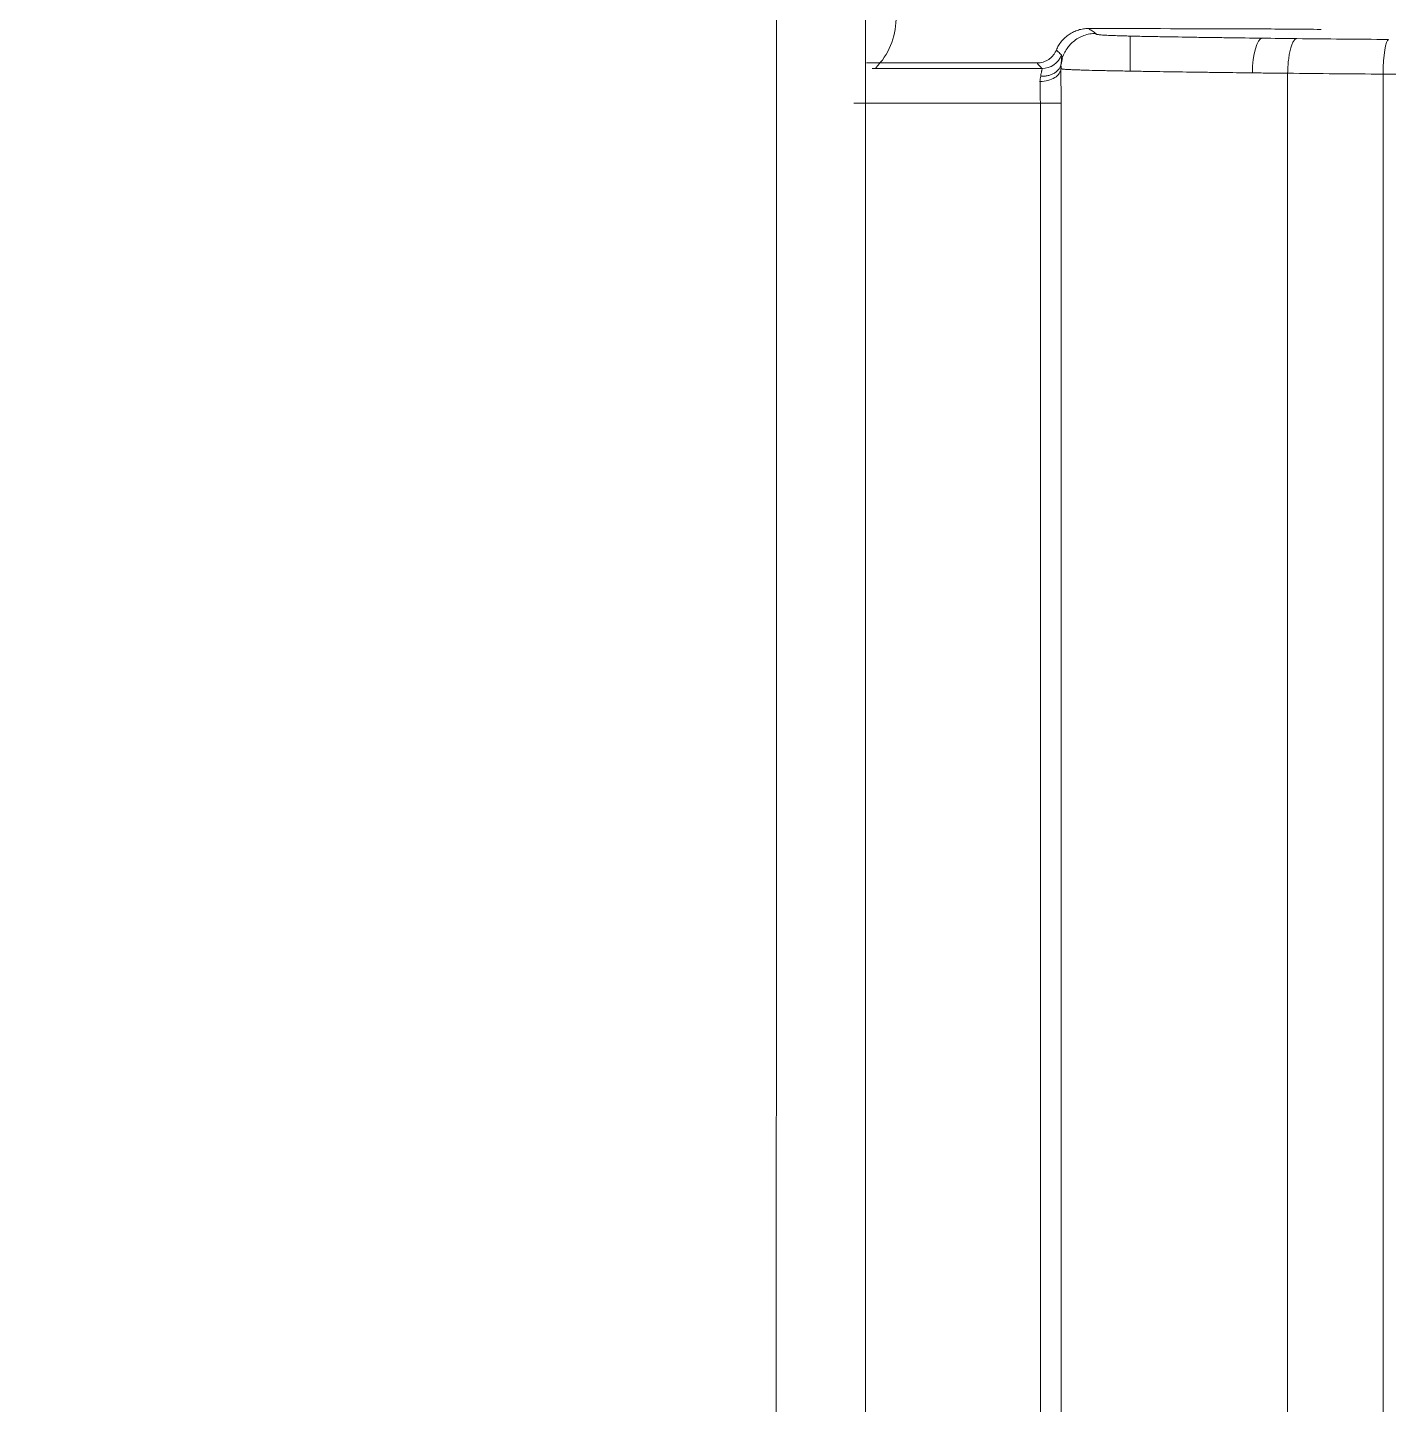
# Model space of a CAD drawing. Header units: inches. Extents: x 405346 to 489838, y -25612 to 14934.
# Drawn here: x 467579.19 to 467597.77, y 4037.08 to 4055.88 of the extents above; entities that cross this region are included whole.
import ezdxf

# ---------------------------------------------------------------- set-up
doc = ezdxf.new("R2010")
doc.units = ezdxf.units.IN
doc.header["$LTSCALE"] = 200
doc.header["$MEASUREMENT"] = 0
doc.linetypes.add('DH-HID2', pattern=[1.2, 0.8, -0.4])
doc.layers.add('FU-FURM', color=251, linetype='DH-HID2')
doc.layers.add('SS-EQ', color=2, linetype='Continuous', lineweight=20)

# ---------------------------------------------------------------- blocks, each defined once
blk = doc.blocks.new('FLLLL')
at = {"layer": 'FU-FURM'}
for centre, radius, start, end in [((467638.62, 3329.457), 194.252, 91.35653, 179.23304), ((467763.13, 3305.465), 218.505, 123.19496, 236.94725)]:
    blk.add_arc(centre, radius, start, end, dxfattribs=at)
blk = doc.blocks.new('4way무풍')
at = {"layer": 'SS-EQ'}
for p, q in [((348.702, -266.029), (346.374, -266.029)), ((349.028, -266.066), (349.027, -266.104)), ((349.035, -266.026), (349.03, -266.05)), ((346.45, -266.105), (348.768, -266.105)), ((353.428, -284.784), (353.428, -266.182)), ((348.747, -266.578), (346.201, -266.578)), ((348.747, -284.784), (348.747, -266.578)), ((348.747, -266.578), (349.031, -266.578)), ((349.031, -266.578), (349.031, -284.784))]:
    blk.add_line(p, q, dxfattribs=at)
for centre, major_axis, ratio, start_param, end_param in [((345.828, -265.423), (0.671, -0.671), 0.998783, 0, 0.775553), ((351.775, -266.165), (0.006, 0.474), 0.28268, 0.036391, 1.574279), ((353.497, -266.182), (0.004, 0.474), 0.147083, 0.03553, 1.572098), ((348.768, -265.821), (0.214, 0.188), 0.997577, 3.9931, 5.209009), ((348.742, -266.104), (0.284, -0.001), 0.626198, 4.713549, 6.286145)]:
    blk.add_ellipse(centre, major_axis=major_axis, ratio=ratio, start_param=start_param, end_param=end_param, dxfattribs=at)
for points, knots in [([(346.359, 0), (346.359, -27.812), (346.359, -55.624), (346.359, -97.341), (346.359, -111.247), (346.359, -139.059), (346.359, -152.965), (346.359, -180.777), (346.359, -194.683), (346.359, -222.494), (346.359, -236.4), (346.359, -257.259), (346.358, -264.212), (346.359, -272.903), (346.359, -274.641), (346.359, -277.249), (346.359, -278.118), (346.358, -279.856), (346.358, -280.725), (346.358, -282.029), (346.358, -282.463), (346.358, -283.333), (346.359, -283.767), (346.359, -284.419), (346.359, -284.636), (346.359, -285.071), (346.358, -285.288), (346.355, -285.723), (346.353, -285.94), (346.346, -286.374), (346.341, -286.592), (346.322, -287.243), (346.305, -287.678), (346.262, -288.546), (346.236, -288.98), (346.174, -289.849), (346.138, -290.283), (346.078, -290.934), (346.057, -291.151), (346.012, -291.585), (345.894, -292.666), (345.748, -293.741), (345.479, -295.45), (345.327, -296.299), (344.817, -298.834), (344.407, -300.505), (343.687, -302.982), (343.172, -304.624), (342.294, -307.059), (341.638, -308.663), (341.119, -309.858), (340.941, -310.256), (340.714, -310.751), (340.668, -310.85), (340.576, -311.047), (340.437, -311.343), (339.919, -312.422), (339.029, -314.158), (338.177, -315.66), (336.854, -317.881), (335.912, -319.32), (334.41, -321.418), (333.379, -322.796), (331.741, -324.801), (330.589, -326.095), (329.702, -327.051), (329.403, -327.366), (329.024, -327.758), (328.947, -327.836), (328.795, -327.992), (328.566, -328.224), (327.719, -329.07), (326.303, -330.412), (324.35, -332.111), (322.332, -333.722), (320.944, -334.738), (319.535, -335.724), (318.819, -336.202), (317.367, -337.13), (315.893, -338.028), (314.376, -338.866), (313.222, -339.473), (312.835, -339.671), (312.249, -339.963), (312.054, -340.059), (311.662, -340.249), (309.896, -341.094), (308.103, -341.848), (305.68, -342.75), (304.055, -343.316), (302.408, -343.813), (299.923, -344.506), (298.245, -344.898), (295.697, -345.382), (294.842, -345.525), (293.766, -345.682), (293.551, -345.712), (293.12, -345.771), (292.903, -345.799), (292.254, -345.88), (291.821, -345.929), (290.523, -346.062), (289.657, -346.132), (288.357, -346.21), (287.924, -346.232), (287.057, -346.265), (286.624, -346.277), (285.974, -346.288), (285.757, -346.291), (285.323, -346.293), (285.107, -346.294), (284.673, -346.294), (284.456, -346.294), (284.023, -346.294), (283.806, -346.293), (283.156, -346.293), (282.722, -346.293), (281.855, -346.293), (281.421, -346.293), (280.121, -346.293), (279.253, -346.294), (277.519, -346.294), (276.652, -346.294), (274.051, -346.294), (272.316, -346.294), (267.113, -346.294), (263.645, -346.293), (256.708, -346.293), (253.239, -346.294), (242.833, -346.294), (235.896, -346.294), (222.022, -346.294), (215.084, -346.294), (194.273, -346.294), (180.399, -346.294), (152.65, -346.294), (138.775, -346.294), (111.027, -346.294), (97.152, -346.294), (69.404, -346.294), (55.529, -346.294), (34.718, -346.294), (27.78, -346.294), (13.906, -346.294), (6.969, -346.294), (0.032, -346.294)], [0, 0, 0, 0, 0.125, 0.125, 0.1875, 0.1875, 0.25, 0.25, 0.3125, 0.3125, 0.375, 0.375, 0.40625, 0.40625, 0.414063, 0.414063, 0.417969, 0.417969, 0.421875, 0.421875, 0.423828, 0.423828, 0.425781, 0.425781, 0.426758, 0.426758, 0.427734, 0.427734, 0.428711, 0.428711, 0.429688, 0.429688, 0.431641, 0.431641, 0.433594, 0.433594, 0.435547, 0.435547, 0.436523, 0.436523, 0.4375, 0.441406, 0.441406, 0.445313, 0.445313, 0.453125, 0.453125, 0.457031, 0.460938, 0.464844, 0.464844, 0.466797, 0.466797, 0.467285, 0.467285, 0.467773, 0.46875, 0.472656, 0.476563, 0.476563, 0.484375, 0.484375, 0.488281, 0.492188, 0.496094, 0.496094, 0.498047, 0.498047, 0.498535, 0.498535, 0.499023, 0.5, 0.503906, 0.507813, 0.511719, 0.515625, 0.515625, 0.519531, 0.519531, 0.523438, 0.527344, 0.527344, 0.529297, 0.529297, 0.530273, 0.530273, 0.53125, 0.539063, 0.539063, 0.542969, 0.546875, 0.546875, 0.554688, 0.554688, 0.558594, 0.558594, 0.55957, 0.55957, 0.560547, 0.560547, 0.5625, 0.5625, 0.566406, 0.566406, 0.568359, 0.568359, 0.570313, 0.570313, 0.571289, 0.571289, 0.572266, 0.572266, 0.573242, 0.573242, 0.574219, 0.574219, 0.576172, 0.576172, 0.578125, 0.578125, 0.582031, 0.582031, 0.585938, 0.585938, 0.59375, 0.59375, 0.609375, 0.609375, 0.625, 0.625, 0.65625, 0.65625, 0.6875, 0.6875, 0.75, 0.75, 0.8125, 0.8125, 0.875, 0.875, 0.9375, 0.9375, 0.96875, 0.96875, 1, 1, 1, 1]), ([(0.032, -345.099), (6.961, -345.099), (13.891, -345.099), (27.75, -345.099), (34.679, -345.099), (55.467, -345.099), (69.326, -345.098), (97.044, -345.098), (110.903, -345.097), (138.621, -345.096), (152.48, -345.096), (180.197, -345.094), (194.056, -345.092), (214.845, -345.09), (221.774, -345.089), (235.633, -345.086), (242.562, -345.085), (256.421, -345.082), (263.351, -345.081), (272.013, -345.079), (273.745, -345.079), (276.343, -345.079), (277.21, -345.078), (278.942, -345.078), (279.808, -345.077), (281.107, -345.076), (281.541, -345.076), (282.407, -345.076), (282.84, -345.076), (283.706, -345.076), (284.139, -345.076), (284.789, -345.074), (285.005, -345.074), (285.438, -345.071), (285.655, -345.069), (286.304, -345.06), (286.737, -345.049), (287.602, -345.017), (288.034, -344.997), (289.33, -344.922), (290.194, -344.853), (291.488, -344.722), (291.92, -344.673), (292.566, -344.593), (292.782, -344.566), (293.212, -344.508), (294.286, -344.358), (295.351, -344.18), (297.891, -343.699), (299.563, -343.307), (302.039, -342.615), (303.679, -342.118), (305.297, -341.551), (307.709, -340.648), (309.296, -339.976), (311.056, -339.138), (311.349, -338.996), (311.641, -338.853), (311.836, -338.756), (311.933, -338.707), (312.418, -338.464), (312.803, -338.265), (313.951, -337.656), (314.704, -337.236), (316.19, -336.364), (316.921, -335.913), (318.363, -334.982), (319.073, -334.502), (320.472, -333.511), (321.849, -332.491), (323.849, -330.872), (325.784, -329.163), (327.03, -327.964), (327.795, -327.195), (327.947, -327.041), (328.25, -326.729), (328.401, -326.573), (328.849, -326.102), (329.145, -325.785), (330.019, -324.826), (331.153, -323.527), (332.763, -321.515), (333.776, -320.132), (334.759, -318.728), (335.235, -318.016), (336.157, -316.57), (336.603, -315.837), (337.465, -314.35), (338.296, -312.842), (339.065, -311.291), (339.481, -310.406), (339.527, -310.308), (339.618, -310.111), (339.754, -309.815), (340.065, -309.123), (340.322, -308.527), (340.821, -307.331), (341.451, -305.727), (342.288, -303.291), (342.776, -301.648), (343.454, -299.169), (343.836, -297.496), (344.302, -294.959), (344.439, -294.108), (344.619, -292.825), (344.702, -292.181), (344.786, -291.427), (344.82, -291.104), (344.842, -290.888), (344.853, -290.779), (344.946, -289.807), (345.01, -288.942), (345.078, -287.644), (345.096, -287.212), (345.116, -286.563), (345.122, -286.347), (345.13, -285.914), (345.133, -285.698), (345.138, -285.266), (345.139, -285.049), (345.14, -284.617), (345.14, -284.4), (345.141, -283.752), (345.141, -283.319), (345.141, -282.67), (345.141, -282.454), (345.141, -282.021), (345.141, -281.805), (345.142, -281.156), (345.142, -280.724), (345.143, -279.426), (345.143, -278.561), (345.144, -276.831), (345.144, -275.966), (345.145, -273.37), (345.145, -271.64), (345.146, -262.989), (345.148, -256.069), (345.152, -235.306), (345.154, -221.465), (345.157, -193.782), (345.159, -179.94), (345.161, -152.257), (345.161, -138.416), (345.162, -110.732), (345.163, -69.208), (345.164, -27.683), (345.164, 0)], [0, 0, 0, 0, 0.03125, 0.03125, 0.0625, 0.0625, 0.125, 0.125, 0.1875, 0.1875, 0.25, 0.25, 0.3125, 0.3125, 0.34375, 0.34375, 0.375, 0.375, 0.40625, 0.40625, 0.414063, 0.414063, 0.417969, 0.417969, 0.421875, 0.421875, 0.423828, 0.423828, 0.425781, 0.425781, 0.427734, 0.427734, 0.428711, 0.428711, 0.429688, 0.429688, 0.431641, 0.431641, 0.433594, 0.433594, 0.4375, 0.4375, 0.439453, 0.439453, 0.44043, 0.44043, 0.441406, 0.445313, 0.445313, 0.453125, 0.453125, 0.457031, 0.460938, 0.460938, 0.46875, 0.46875, 0.469727, 0.470215, 0.470215, 0.470703, 0.470703, 0.472656, 0.472656, 0.476563, 0.476563, 0.480469, 0.480469, 0.484375, 0.484375, 0.488281, 0.492188, 0.496094, 0.5, 0.5, 0.500977, 0.500977, 0.501953, 0.501953, 0.503906, 0.503906, 0.507813, 0.511719, 0.515625, 0.515625, 0.519531, 0.519531, 0.523438, 0.523438, 0.527344, 0.53125, 0.53125, 0.531738, 0.531738, 0.532227, 0.533203, 0.535156, 0.535156, 0.539063, 0.542969, 0.546875, 0.546875, 0.554688, 0.554688, 0.558594, 0.558594, 0.560547, 0.561523, 0.562012, 0.562012, 0.5625, 0.5625, 0.566406, 0.566406, 0.568359, 0.568359, 0.569336, 0.569336, 0.570313, 0.570313, 0.571289, 0.571289, 0.572266, 0.572266, 0.574219, 0.574219, 0.575195, 0.575195, 0.576172, 0.576172, 0.578125, 0.578125, 0.582031, 0.582031, 0.585938, 0.585938, 0.59375, 0.59375, 0.625, 0.625, 0.6875, 0.6875, 0.75, 0.75, 0.8125, 0.8125, 0.875, 1, 1, 1, 1]), ([(348.965, -265.853), (348.974, -265.831), (348.984, -265.811), (349.002, -265.781), (349.008, -265.771), (349.022, -265.752), (349.029, -265.742), (349.051, -265.715), (349.083, -265.681), (349.12, -265.652), (349.149, -265.633), (349.159, -265.626), (349.18, -265.615), (349.19, -265.61), (349.221, -265.595), (349.243, -265.586), (349.288, -265.573), (349.311, -265.567), (349.357, -265.561), (349.381, -265.559), (349.404, -265.559)], [0, 0, 0, 0, 0.125, 0.125, 0.1875, 0.1875, 0.25, 0.25, 0.375, 0.5, 0.5, 0.5625, 0.5625, 0.625, 0.625, 0.75, 0.75, 0.875, 0.875, 1, 1, 1, 1]), ([(349.504, -265.626), (349.501, -265.626), (349.497, -265.626), (349.49, -265.626), (349.487, -265.626), (349.476, -265.627), (349.455, -265.628), (349.435, -265.631), (349.393, -265.638), (349.366, -265.645), (349.327, -265.66), (349.314, -265.665), (349.288, -265.677), (349.276, -265.684), (349.24, -265.705), (349.217, -265.721), (349.194, -265.74), (349.193, -265.741), (349.192, -265.742)], [0, 0, 0, 0, 0.030822, 0.030822, 0.061644, 0.061644, 0.123289, 0.246578, 0.246578, 0.493156, 0.493156, 0.616445, 0.616445, 0.739733, 0.739733, 0.986311, 0.986311, 1, 1, 1, 1]), ([(349.404, -265.559), (349.421, -265.57), (349.437, -265.581), (349.471, -265.603), (349.488, -265.615), (349.504, -265.626)], [0, 0, 0, 0, 0.495375, 0.495375, 1, 1, 1, 1]), ([(349.404, -265.559), (350.152, -265.56), (350.899, -265.562), (351.677, -265.564), (351.708, -265.564), (351.739, -265.564)], [0, 0, 0, 0, 0.960481, 0.960481, 1, 1, 1, 1]), ([(349.504, -265.626), (349.502, -265.628), (349.501, -265.629), (349.502, -265.633), (349.504, -265.635), (349.511, -265.637), (349.514, -265.638), (349.521, -265.64), (349.525, -265.641), (349.537, -265.642), (349.543, -265.643), (349.559, -265.645), (349.577, -265.647), (349.6, -265.648), (349.619, -265.649), (349.626, -265.65), (349.639, -265.65), (349.646, -265.651), (349.668, -265.652), (349.683, -265.653), (349.714, -265.654), (349.73, -265.655), (349.779, -265.657), (349.815, -265.658), (349.863, -265.66), (349.873, -265.66), (349.893, -265.66), (349.903, -265.661), (349.934, -265.661), (349.955, -265.662), (349.975, -265.663)], [0, 0, 0, 0, 0.125, 0.125, 0.25, 0.25, 0.3125, 0.3125, 0.375, 0.375, 0.4375, 0.4375, 0.5, 0.5625, 0.5625, 0.59375, 0.59375, 0.625, 0.625, 0.6875, 0.6875, 0.75, 0.75, 0.875, 0.875, 0.90625, 0.90625, 0.9375, 0.9375, 1, 1, 1, 1]), ([(349.974, -266.106), (349.974, -266.074), (349.974, -266.044), (349.975, -265.999), (349.975, -265.984), (349.975, -265.962), (349.975, -265.955), (349.975, -265.941), (349.975, -265.934), (349.975, -265.9), (349.975, -265.875), (349.975, -265.839), (349.975, -265.827), (349.975, -265.806), (349.975, -265.785), (349.975, -265.767), (349.975, -265.75), (349.975, -265.742), (349.975, -265.719), (349.975, -265.707), (349.975, -265.691), (349.975, -265.687), (349.975, -265.679), (349.975, -265.675), (349.975, -265.667), (349.975, -265.664), (349.975, -265.663)], [0, 0, 0, 0, 0.125, 0.125, 0.1875, 0.1875, 0.21875, 0.21875, 0.25, 0.25, 0.375, 0.375, 0.4375, 0.4375, 0.5, 0.5625, 0.5625, 0.625, 0.625, 0.75, 0.75, 0.8125, 0.8125, 0.875, 0.875, 1, 1, 1, 1]), ([(349.975, -265.663), (350.01, -265.663), (350.045, -265.664), (350.116, -265.666), (350.152, -265.666), (350.224, -265.668), (350.26, -265.669), (350.333, -265.67), (350.516, -265.673), (350.703, -265.676), (350.929, -265.68), (351.005, -265.681), (351.158, -265.683), (351.235, -265.684), (351.465, -265.687), (351.62, -265.689), (351.776, -265.691)], [0, 0, 0, 0, 0.0625, 0.0625, 0.125, 0.125, 0.1875, 0.1875, 0.25, 0.5, 0.5, 0.625, 0.625, 0.75, 0.75, 1, 1, 1, 1]), ([(352.123, -266.17), (352.124, -266.14), (352.125, -266.11), (352.129, -266.05), (352.131, -266.021), (352.138, -265.965), (352.141, -265.938), (352.151, -265.887), (352.156, -265.863), (352.167, -265.819), (352.173, -265.799), (352.187, -265.765), (352.194, -265.75), (352.208, -265.725), (352.216, -265.715), (352.231, -265.702), (352.239, -265.698), (352.247, -265.697)], [0, 0, 0, 0, 0.125, 0.125, 0.25, 0.25, 0.375, 0.375, 0.5, 0.5, 0.625, 0.625, 0.75, 0.75, 0.875, 0.875, 1, 1, 1, 1]), ([(352.247, -265.697), (352.453, -265.699), (352.661, -265.701), (353.078, -265.705), (353.288, -265.707), (353.499, -265.708)], [0, 0, 0, 0, 0.5, 0.5, 1, 1, 1, 1]), ([(348.702, -266.029), (348.73, -266.029), (348.758, -266.025), (348.791, -266.015), (348.798, -266.013), (348.811, -266.008), (348.818, -266.005), (348.837, -265.996), (348.849, -265.989), (348.872, -265.974), (348.883, -265.965), (348.904, -265.946), (348.913, -265.936), (348.931, -265.914), (348.939, -265.903), (348.953, -265.879), (348.96, -265.866), (348.965, -265.853)], [0, 0, 0, 0, 0.25, 0.25, 0.3125, 0.3125, 0.375, 0.375, 0.5, 0.5, 0.625, 0.625, 0.75, 0.75, 0.875, 0.875, 1, 1, 1, 1]), ([(348.965, -265.853), (348.974, -265.862), (348.983, -265.87), (349.006, -265.892), (349.02, -265.906), (349.035, -265.919)], [0, 0, 0, 0, 0.392956, 0.392956, 1, 1, 1, 1]), ([(349.193, -265.743), (349.18, -265.753), (349.137, -265.793), (349.064, -265.9), (349.023, -266.02), (349.03, -266.089), (349.032, -266.104)], [0, 0, 0, 0, 0.142533, 0.510106, 0.897233, 1, 1, 1, 1]), ([(348.752, -266.211), (348.756, -266.212), (348.761, -266.212), (348.769, -266.212), (348.773, -266.212), (348.786, -266.212), (348.795, -266.211), (348.82, -266.209), (348.836, -266.206), (348.86, -266.201), (348.867, -266.199), (348.883, -266.194), (348.89, -266.191), (348.912, -266.182), (348.926, -266.175), (348.945, -266.163), (348.951, -266.159), (348.963, -266.15), (348.968, -266.145), (348.984, -266.131), (348.993, -266.12), (349.006, -266.103), (349.009, -266.098), (349.016, -266.086), (349.019, -266.08), (349.027, -266.062), (349.031, -266.049), (349.033, -266.036)], [0, 0, 0, 0, 0.03125, 0.03125, 0.0625, 0.0625, 0.125, 0.125, 0.25, 0.25, 0.3125, 0.3125, 0.375, 0.375, 0.5, 0.5, 0.5625, 0.5625, 0.625, 0.625, 0.75, 0.75, 0.8125, 0.8125, 0.875, 0.875, 1, 1, 1, 1]), ([(349.035, -265.919), (349.036, -265.921), (349.038, -265.925), (349.039, -265.936), (349.039, -265.943), (349.038, -265.958), (349.037, -265.963), (349.037, -265.975), (349.036, -265.981), (349.035, -266.002), (349.034, -266.018), (349.033, -266.036)], [0, 0, 0, 0, 0.25, 0.25, 0.5, 0.5, 0.625, 0.625, 0.75, 0.75, 1, 1, 1, 1]), ([(349.048, -265.966), (349.047, -265.972), (349.045, -265.978), (349.04, -265.998), (349.037, -266.012), (349.035, -266.026)], [0, 0, 0, 0, 0.314358, 0.314358, 1, 1, 1, 1]), ([(348.742, -266.282), (348.742, -266.269), (348.743, -266.256), (348.747, -266.233), (348.749, -266.222), (348.752, -266.211)], [0, 0, 0, 0, 0.5, 0.5, 1, 1, 1, 1]), ([(348.752, -266.211), (348.754, -266.196), (348.757, -266.181), (348.761, -266.163), (348.762, -266.157), (348.764, -266.146), (348.765, -266.141), (348.768, -266.127), (348.771, -266.113), (348.77, -266.107), (348.768, -266.105)], [0, 0, 0, 0, 0.25, 0.25, 0.375, 0.375, 0.5, 0.5, 0.75, 1, 1, 1, 1]), ([(349.974, -266.141), (349.907, -266.14), (349.84, -266.138), (349.742, -266.137), (349.709, -266.136), (349.661, -266.135), (349.646, -266.135), (349.614, -266.134), (349.598, -266.134), (349.522, -266.132), (349.466, -266.131), (349.387, -266.129), (349.362, -266.128), (349.326, -266.127), (349.314, -266.126), (349.291, -266.126), (349.279, -266.125), (349.263, -266.125), (349.257, -266.124), (349.246, -266.124), (349.241, -266.124), (349.225, -266.123), (349.194, -266.122), (349.167, -266.121), (349.119, -266.119), (349.094, -266.117), (349.07, -266.115), (349.065, -266.115), (349.058, -266.114), (349.054, -266.113), (349.048, -266.113), (349.045, -266.112), (349.041, -266.111), (349.03, -266.109), (349.026, -266.106), (349.027, -266.104)], [0, 0, 0, 0, 0.125, 0.125, 0.1875, 0.1875, 0.21875, 0.21875, 0.25, 0.25, 0.375, 0.375, 0.4375, 0.4375, 0.46875, 0.46875, 0.5, 0.5, 0.515625, 0.515625, 0.53125, 0.53125, 0.5625, 0.625, 0.625, 0.75, 0.75, 0.78125, 0.78125, 0.8125, 0.8125, 0.84375, 0.84375, 0.875, 1, 1, 1, 1]), ([(349.027, -266.104), (349.027, -266.138), (349.027, -266.174), (349.028, -266.249), (349.028, -266.288), (349.029, -266.37), (349.03, -266.411), (349.03, -266.494), (349.031, -266.536), (349.031, -266.578)], [0, 0, 0, 0, 0.25, 0.25, 0.5, 0.5, 0.75, 0.75, 1, 1, 1, 1]), ([(351.641, -266.165), (351.498, -266.163), (351.355, -266.161), (351.143, -266.159), (351.072, -266.158), (350.932, -266.156), (350.722, -266.153), (350.514, -266.15), (350.309, -266.147), (350.242, -266.145), (350.141, -266.144), (350.107, -266.143), (350.041, -266.142), (350.007, -266.141), (349.974, -266.141)], [0, 0, 0, 0, 0.25, 0.25, 0.375, 0.375, 0.5, 0.75, 0.75, 0.875, 0.875, 0.9375, 0.9375, 1, 1, 1, 1]), ([(352.123, -266.17), (352.043, -266.17), (351.962, -266.169), (351.801, -266.167), (351.721, -266.166), (351.641, -266.165)], [0, 0, 0, 0, 0.5, 0.5, 1, 1, 1, 1]), ([(362.355, -266.214), (361.608, -266.214), (360.861, -266.213), (359.37, -266.21), (357.88, -266.206), (355.651, -266.197), (354.168, -266.187), (353.428, -266.182)], [0, 0, 0, 0, 0.25, 0.25, 0.5, 0.75, 1, 1, 1, 1]), ([(348.747, -266.578), (348.747, -266.551), (348.746, -266.525), (348.746, -266.472), (348.745, -266.447), (348.744, -266.396), (348.743, -266.347), (348.742, -266.303), (348.742, -266.282)], [0, 0, 0, 0, 0.25, 0.25, 0.5, 0.5, 0.75, 1, 1, 1, 1])]:
    blk.add_open_spline(points, degree=3, knots=knots, dxfattribs=at)
for points, degree in [([(352.581, -265.571), (352.3, -265.569), (352.019, -265.566), (351.739, -265.564)], 3), ([(351.776, -265.691), (351.932, -265.693), (352.089, -265.695), (352.247, -265.697)], 3), ([(348.768, -266.105), (348.746, -266.08), (348.724, -266.055), (348.702, -266.029)], 3), ([(349.033, -266.036), (349.034, -266.033), (349.034, -266.03), (349.035, -266.026)], 3), ([(349.974, -266.141), (349.974, -266.129), (349.974, -266.117), (349.974, -266.106)], 3), ([(353.428, -266.182), (352.988, -266.179), (352.553, -266.175), (352.123, -266.17)], 3), ([(352.123, -284.784), (352.123, -266.17)], 1)]:
    blk.add_open_spline(points, degree=degree, dxfattribs=at)

msp = doc.modelspace()

# ---------------------------------------------------------------- block references
for name, p in [('FLLLL', (-47.5, 596.663)), ('4way무풍', (467244.268, 4321.426))]:
    msp.add_blockref(name, p)

doc.saveas('drawing.dxf')
